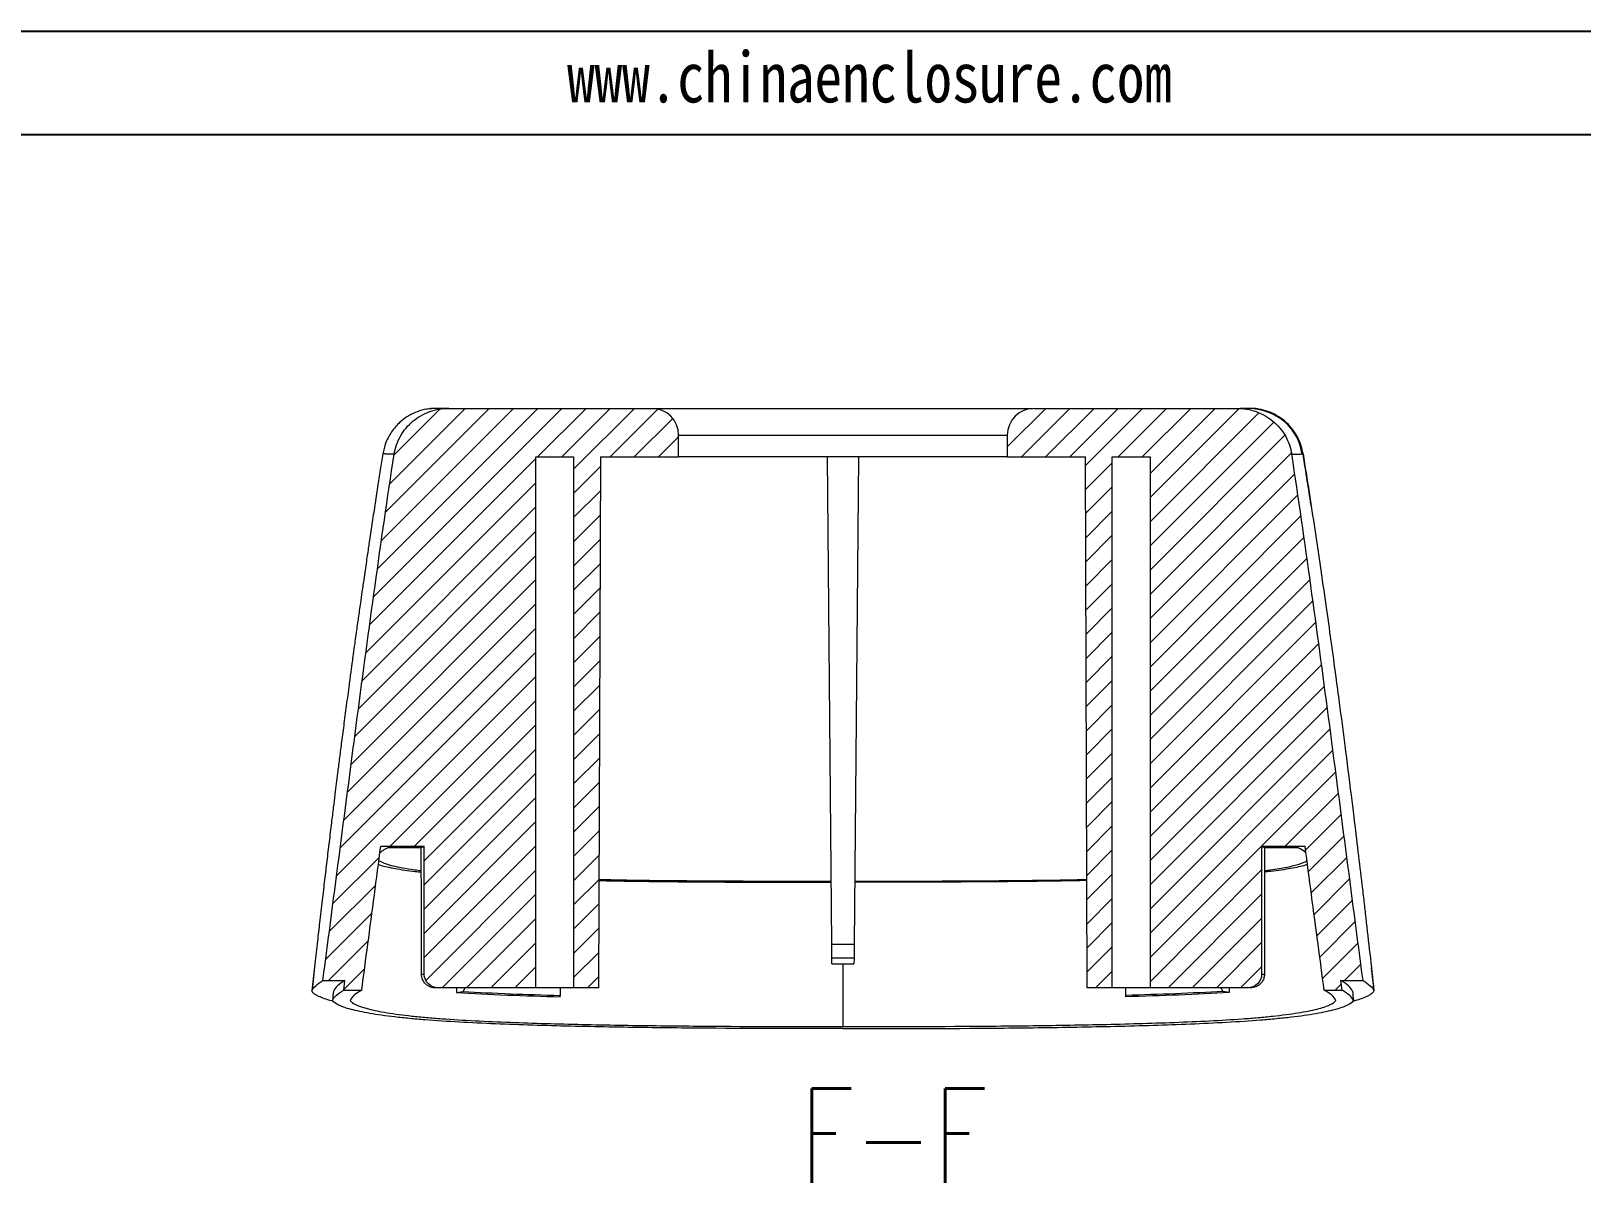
# Model space of a CAD drawing. Header units: inches. Extents: x 1631 to 3663, y 1126 to 1454.
# Drawn here: x 3222.4 to 3279.9, y 1244 to 1286.7 of the extents above; entities that cross this region are included whole.
import ezdxf

# ---------------------------------------------------------------- set-up
doc = ezdxf.new("R2010")
doc.units = ezdxf.units.IN
doc.header["$LTSCALE"] = 15
doc.layers.add('文字', color=81, linetype='Continuous')
doc.styles.add('SLDTEXTSTYLE3', font='TXT', dxfattribs={"width": 0.75, "bigfont": 'bigfont'})
doc.styles.add('宋体', font='', dxfattribs={"width": 0.8, "height": 3.5})
doc.styles.get('宋体').set_extended_font_data('SimSun')

msp = doc.modelspace()

# ---------------------------------------------------------------- hatches: boundary and pattern name
at = {"linetype": 'Continuous', "lineweight": 0}
h = msp.add_hatch(dxfattribs=at)
h.set_pattern_fill('ANSI31', color=4, scale=0.2, style=0)
edge = h.paths.add_edge_path(flags=0)
edge.add_line((3237.518, 1251.24), (3241.145, 1251.24))
edge.add_line((3241.145, 1251.24), (3241.145, 1270.94))
edge.add_line((3241.145, 1270.94), (3242.545, 1270.94))
edge.add_line((3242.545, 1270.94), (3242.545, 1251.24))
edge.add_line((3242.545, 1251.24), (3243.476, 1251.24))
edge.add_line((3243.476, 1251.24), (3243.545, 1270.94))
edge.add_line((3243.545, 1270.94), (3246.445, 1270.94))
edge.add_line((3246.445, 1270.94), (3246.445, 1271.74))
edge.add_arc((3245.445, 1271.74), 1, 0, 90)
edge.add_line((3245.445, 1272.74), (3237.914, 1272.74))
edge.add_spline(control_points=[(3237.914, 1272.74), (3237.832, 1272.74), (3237.75, 1272.735), (3237.668, 1272.726), (3237.44, 1272.699), (3237.214, 1272.634), (3237.008, 1272.535), (3236.806, 1272.438), (3236.618, 1272.307), (3236.458, 1272.15), (3236.3, 1271.996), (3236.167, 1271.813), (3236.068, 1271.615), (3235.978, 1271.434), (3235.915, 1271.237), (3235.884, 1271.036)], knot_values=[0.000024, 0.000024, 0.000024, 0.000024, 0.00027, 0.00027, 0.00027, 0.000966, 0.000966, 0.000966, 0.001644, 0.001644, 0.001644, 0.002314, 0.002314, 0.002314, 0.002928, 0.002928, 0.002928, 0.002928], weights=[1, 1, 1, 1, 1, 1, 1, 1, 1, 1, 1, 1, 1, 1, 1, 1], degree=3, periodic=0)
edge.add_spline(control_points=[(3235.884, 1271.036), (3235.491, 1268.467), (3235.131, 1265.893), (3234.787, 1263.316), (3234.519, 1261.318), (3234.26, 1259.319), (3233.999, 1257.32), (3233.746, 1255.383), (3233.493, 1253.445), (3233.237, 1251.508)], knot_values=[0.00027, 0.00027, 0.00027, 0.00027, 0.008068, 0.008068, 0.008068, 0.014115, 0.014115, 0.014115, 0.019977, 0.019977, 0.019977, 0.019977], weights=[1, 1, 1, 1, 1, 1, 1, 1, 1, 1], degree=3, periodic=0)
edge.add_line((3233.237, 1251.508), (3234.058, 1251.508))
edge.add_spline(control_points=[(3234.058, 1251.508), (3234.058, 1251.505), (3234.057, 1251.501), (3234.057, 1251.497), (3234.042, 1251.383), (3234.027, 1251.27), (3234.012, 1251.156)], knot_values=[0.001171, 0.001171, 0.001171, 0.001171, 0.001182, 0.001182, 0.001182, 0.001526, 0.001526, 0.001526, 0.001526], weights=[1, 1, 1, 1, 1, 1, 1], degree=3, periodic=0)
edge.add_line((3234.012, 1251.156), (3234.679, 1251.156))
edge.add_spline(control_points=[(3234.679, 1251.156), (3234.756, 1251.726), (3234.832, 1252.296), (3234.908, 1252.866), (3234.989, 1253.473), (3235.069, 1254.08), (3235.15, 1254.687), (3235.229, 1255.289), (3235.309, 1255.89), (3235.388, 1256.492)], knot_values=[0.000111, 0.000111, 0.000111, 0.000111, 0.001837, 0.001837, 0.001837, 0.003674, 0.003674, 0.003674, 0.005495, 0.005495, 0.005495, 0.005495], weights=[1, 1, 1, 1, 1, 1, 1, 1, 1, 1], degree=3, periodic=0)
edge.add_line((3235.388, 1256.492), (3237.001, 1256.492))
edge.add_spline(control_points=[(3237.001, 1256.492), (3237.001, 1254.908), (3237.001, 1253.324), (3237.001, 1251.74)], knot_values=[0.000447, 0.000447, 0.000447, 0.000447, 0.005199, 0.005199, 0.005199, 0.005199], weights=[1, 1, 1, 1], degree=3, periodic=0)
edge.add_spline(control_points=[(3237.001, 1251.74), (3237.001, 1251.709), (3237.004, 1251.678), (3237.01, 1251.647), (3237.021, 1251.592), (3237.042, 1251.537), (3237.071, 1251.489), (3237.101, 1251.439), (3237.141, 1251.394), (3237.186, 1251.357), (3237.233, 1251.319), (3237.286, 1251.29), (3237.342, 1251.27), (3237.399, 1251.251), (3237.459, 1251.24), (3237.518, 1251.24)], knot_values=[0, 0, 0, 0, 0.000094, 0.000094, 0.000094, 0.000265, 0.000265, 0.000265, 0.000442, 0.000442, 0.000442, 0.000623, 0.000623, 0.000623, 0.000803, 0.000803, 0.000803, 0.000803], weights=[1, 1, 1, 1, 1, 1, 1, 1, 1, 1, 1, 1, 1, 1, 1, 1], degree=3, periodic=0)
h = msp.add_hatch(dxfattribs=at)
h.set_pattern_fill('ANSI31', color=4, scale=0.2, style=0)
edge = h.paths.add_edge_path(flags=0)
edge.add_spline(control_points=[(3269.206, 1271.036), (3269.2, 1271.071), (3269.194, 1271.107), (3269.186, 1271.142), (3269.14, 1271.363), (3269.054, 1271.578), (3268.936, 1271.77), (3268.814, 1271.967), (3268.656, 1272.145), (3268.474, 1272.289), (3268.29, 1272.436), (3268.076, 1272.552), (3267.853, 1272.628), (3267.635, 1272.702), (3267.402, 1272.74), (3267.172, 1272.74)], knot_values=[0.000055, 0.000055, 0.000055, 0.000055, 0.000163, 0.000163, 0.000163, 0.000848, 0.000848, 0.000848, 0.001554, 0.001554, 0.001554, 0.002271, 0.002271, 0.002271, 0.002972, 0.002972, 0.002972, 0.002972], weights=[1, 1, 1, 1, 1, 1, 1, 1, 1, 1, 1, 1, 1, 1, 1, 1], degree=3, periodic=0)
edge.add_line((3267.172, 1272.74), (3259.645, 1272.74))
edge.add_arc((3259.645, 1271.74), 1, 90, 180)
edge.add_line((3258.645, 1271.74), (3258.645, 1270.94))
edge.add_line((3258.645, 1270.94), (3261.545, 1270.94))
edge.add_line((3261.545, 1270.94), (3261.614, 1251.24))
edge.add_line((3261.614, 1251.24), (3262.545, 1251.24))
edge.add_line((3262.545, 1251.24), (3262.545, 1270.94))
edge.add_line((3262.545, 1270.94), (3263.945, 1270.94))
edge.add_line((3263.945, 1270.94), (3263.945, 1251.24))
edge.add_line((3263.945, 1251.24), (3267.572, 1251.24))
edge.add_spline(control_points=[(3267.572, 1251.24), (3267.615, 1251.24), (3267.659, 1251.246), (3267.701, 1251.256), (3267.757, 1251.27), (3267.811, 1251.294), (3267.859, 1251.324), (3267.905, 1251.354), (3267.947, 1251.392), (3267.982, 1251.436), (3268.016, 1251.479), (3268.043, 1251.528), (3268.061, 1251.579), (3268.079, 1251.631), (3268.089, 1251.686), (3268.089, 1251.74)], knot_values=[0, 0, 0, 0, 0.000131, 0.000131, 0.000131, 0.000303, 0.000303, 0.000303, 0.00047, 0.00047, 0.00047, 0.000635, 0.000635, 0.000635, 0.000799, 0.000799, 0.000799, 0.000799], weights=[1, 1, 1, 1, 1, 1, 1, 1, 1, 1, 1, 1, 1, 1, 1, 1], degree=3, periodic=0)
edge.add_spline(control_points=[(3268.089, 1251.74), (3268.089, 1253.324), (3268.089, 1254.908), (3268.089, 1256.492)], knot_values=[0.000407, 0.000407, 0.000407, 0.000407, 0.005159, 0.005159, 0.005159, 0.005159], weights=[1, 1, 1, 1], degree=3, periodic=0)
edge.add_line((3268.089, 1256.492), (3269.702, 1256.492))
edge.add_spline(control_points=[(3269.702, 1256.492), (3269.781, 1255.89), (3269.86, 1255.289), (3269.94, 1254.687), (3270.02, 1254.08), (3270.101, 1253.473), (3270.182, 1252.866), (3270.258, 1252.296), (3270.334, 1251.726), (3270.41, 1251.156)], knot_values=[0.001726, 0.001726, 0.001726, 0.001726, 0.003547, 0.003547, 0.003547, 0.005383, 0.005383, 0.005383, 0.007109, 0.007109, 0.007109, 0.007109], weights=[1, 1, 1, 1, 1, 1, 1, 1, 1, 1], degree=3, periodic=0)
edge.add_line((3270.41, 1251.156), (3271.078, 1251.156))
edge.add_spline(control_points=[(3271.078, 1251.156), (3271.063, 1251.27), (3271.048, 1251.383), (3271.033, 1251.497), (3271.032, 1251.501), (3271.032, 1251.505), (3271.031, 1251.508)], knot_values=[0.000075, 0.000075, 0.000075, 0.000075, 0.00042, 0.00042, 0.00042, 0.000431, 0.000431, 0.000431, 0.000431], weights=[1, 1, 1, 1, 1, 1, 1], degree=3, periodic=0)
edge.add_line((3271.031, 1251.508), (3271.853, 1251.508))
edge.add_spline(control_points=[(3271.853, 1251.508), (3271.597, 1253.445), (3271.343, 1255.383), (3271.091, 1257.32), (3270.83, 1259.319), (3270.571, 1261.318), (3270.303, 1263.316), (3269.958, 1265.893), (3269.599, 1268.467), (3269.206, 1271.037)], knot_values=[0.000186, 0.000186, 0.000186, 0.000186, 0.006048, 0.006048, 0.006048, 0.012096, 0.012096, 0.012096, 0.019894, 0.019894, 0.019894, 0.019894], weights=[1, 1, 1, 1, 1, 1, 1, 1, 1, 1], degree=3, periodic=0)

# ---------------------------------------------------------------- linework, layer by layer
for p, q in [((3146.836, 1286.739), (3374.652, 1286.739)), ((3152.731, 1282.904), (3370.817, 1282.904))]:
    msp.add_line(p, q)
at = {"color": 7, "linetype": 'Continuous', "lineweight": 15}
for p, q in [((3237.762, 1272.731), (3237.731, 1272.733)), ((3237.914, 1272.74), (3245.445, 1272.74)), ((3259.645, 1272.74), (3267.176, 1272.74)), ((3267.382, 1272.734), (3267.288, 1272.731)), ((3246.445, 1270.94), (3246.445, 1271.74)), ((3246.445, 1271.74), (3258.645, 1271.74)), ((3258.645, 1271.74), (3258.645, 1270.94)), ((3241.145, 1270.94), (3242.545, 1270.94)), ((3241.145, 1251.24), (3241.145, 1270.94)), ((3242.545, 1270.94), (3242.545, 1251.24)), ((3243.545, 1270.94), (3243.476, 1251.24)), ((3243.545, 1270.94), (3246.445, 1270.94)), ((3258.645, 1270.94), (3246.445, 1270.94)), ((3252.128, 1252.85), (3251.97, 1270.94)), ((3253.119, 1270.94), (3252.962, 1252.85)), ((3258.645, 1270.94), (3261.545, 1270.94)), ((3261.614, 1251.24), (3261.545, 1270.94)), ((3262.545, 1270.94), (3263.945, 1270.94)), ((3262.545, 1251.24), (3262.545, 1270.94)), ((3263.945, 1270.94), (3263.945, 1251.24)), ((3235.388, 1256.492), (3237.001, 1256.492)), ((3236.89, 1256.44), (3235.646, 1256.44)), ((3236.89, 1256.44), (3236.89, 1256.433)), ((3237.001, 1251.74), (3237.001, 1256.492)), ((3268.089, 1256.492), (3269.702, 1256.492)), ((3268.089, 1256.492), (3268.089, 1251.74)), ((3269.444, 1256.44), (3268.2, 1256.44)), ((3252.962, 1252.85), (3252.128, 1252.85)), ((3252.133, 1252.355), (3252.128, 1252.85)), ((3252.962, 1252.85), (3252.957, 1252.355)), ((3252.133, 1252.355), (3252.957, 1252.355)), ((3252.135, 1252.126), (3252.133, 1252.355)), ((3252.135, 1252.126), (3252.545, 1252.126)), ((3252.545, 1252.126), (3252.955, 1252.126)), ((3252.957, 1252.355), (3252.955, 1252.126)), ((3232.93, 1252.015), (3232.829, 1251.124)), ((3268.19, 1251.74), (3268.089, 1251.74)), ((3272.26, 1251.124), (3272.164, 1251.983)), ((3232.833, 1251.123), (3232.832, 1251.132)), ((3233.237, 1251.508), (3234.058, 1251.508)), ((3234.012, 1251.156), (3234.679, 1251.156)), ((3237.438, 1251.24), (3237.415, 1251.24)), ((3237.518, 1251.24), (3237.481, 1251.24)), ((3241.145, 1251.24), (3237.518, 1251.24)), ((3238.202, 1251.24), (3238.202, 1251.068)), ((3238.202, 1251.068), (3238.443, 1251.108)), ((3238.514, 1251.24), (3238.443, 1251.108)), ((3242.045, 1251.24), (3242.045, 1250.961)), ((3242.045, 1250.911), (3242.045, 1250.961)), ((3243.476, 1251.24), (3242.545, 1251.24)), ((3262.545, 1251.24), (3261.614, 1251.24)), ((3263.045, 1250.961), (3263.045, 1251.24)), ((3263.045, 1250.911), (3263.045, 1250.961)), ((3267.572, 1251.24), (3263.945, 1251.24)), ((3266.576, 1251.24), (3266.647, 1251.108)), ((3266.888, 1251.068), (3266.647, 1251.108)), ((3266.888, 1251.24), (3266.888, 1251.068)), ((3267.6, 1251.24), (3267.572, 1251.24)), ((3267.675, 1251.24), (3267.643, 1251.24)), ((3270.41, 1251.156), (3271.078, 1251.156)), ((3271.031, 1251.508), (3271.853, 1251.508)), ((3272.258, 1251.132), (3272.257, 1251.123))]:
    msp.add_line(p, q, dxfattribs=at)
at = {"color": 7, "linetype": 'Continuous', "lineweight": 15, "flags": 128}
for points in [[(3234.012, 1251.156), (3234.057, 1251.497), (3234.058, 1251.508)], [(3271.078, 1251.156), (3271.033, 1251.497), (3271.031, 1251.508)]]:
    msp.add_lwpolyline(points, dxfattribs=at)
at = {"color": 7, "linetype": 'Continuous', "lineweight": 15}
for centre, start, end in [((3245.445, 1271.74), 0, 90), ((3259.645, 1271.74), 90, 180)]:
    msp.add_arc(centre, 1, start, end, dxfattribs=at)
for points, knots in [([(3237.284, 1272.727), (3237.217, 1272.722), (3237.034, 1272.711), (3236.743, 1272.625), (3236.424, 1272.476), (3236.167, 1272.293), (3235.967, 1272.101), (3235.818, 1271.919), (3235.678, 1271.7), (3235.543, 1271.415), (3235.493, 1271.185), (3235.464, 1271.056)], [0, 0, 0, 0, 0.075222, 0.206557, 0.337571, 0.470822, 0.55968, 0.647995, 0.735169, 0.851976, 1, 1, 1, 1]), ([(3235.884, 1271.036), (3235.903, 1271.156), (3235.932, 1271.272), (3236.01, 1271.498), (3236.061, 1271.609), (3236.18, 1271.818), (3236.249, 1271.916), (3236.403, 1272.1), (3236.49, 1272.186), (3236.675, 1272.339), (3236.773, 1272.407), (3236.982, 1272.526), (3237.093, 1272.577), (3237.432, 1272.698), (3237.672, 1272.74), (3237.914, 1272.74)], [0, 0, 0, 0, 0.125, 0.125, 0.25, 0.25, 0.375, 0.375, 0.5, 0.5, 0.625, 0.625, 0.75, 0.75, 1, 1, 1, 1]), ([(3237.263, 1272.732), (3237.241, 1272.73), (3237.203, 1272.726), (3237.207, 1272.72), (3237.209, 1272.717)], [0, 0, 0, 0, 0.5546258, 1, 1, 1, 1]), ([(3237.758, 1272.734), (3237.689, 1272.734), (3237.547, 1272.734), (3237.401, 1272.734), (3237.302, 1272.734), (3237.289, 1272.734), (3237.282, 1272.734)], [0, 0, 0, 0, 0.238212, 0.492608, 0.746629, 1, 1, 1, 1]), ([(3237.914, 1272.74), (3237.893, 1272.74), (3237.807, 1272.74), (3237.673, 1272.74), (3237.557, 1272.74), (3237.486, 1272.74), (3237.447, 1272.74), (3237.442, 1272.74), (3237.439, 1272.74)], [0, 0, 0, 0, 0.071552, 0.286362, 0.52689, 0.684916, 0.842653, 1, 1, 1, 1]), ([(3245.445, 1272.74), (3245.455, 1272.74), (3245.475, 1272.74), (3245.639, 1272.74), (3245.911, 1272.74), (3246.305, 1272.74), (3246.815, 1272.74), (3247.432, 1272.74), (3248.141, 1272.74), (3248.924, 1272.74), (3249.755, 1272.74), (3250.61, 1272.74), (3251.468, 1272.74), (3252.326, 1272.74), (3253.187, 1272.74), (3254.054, 1272.74), (3254.926, 1272.74), (3255.781, 1272.74), (3256.595, 1272.74), (3257.342, 1272.74), (3258.003, 1272.74), (3258.562, 1272.74), (3259.007, 1272.74), (3259.33, 1272.74), (3259.525, 1272.74), (3259.571, 1272.74), (3259.588, 1272.74)], [0, 0, 0, 0, 0.039571, 0.080319, 0.122184, 0.165696, 0.209712, 0.254131, 0.298528, 0.342543, 0.386077, 0.42792, 0.468675, 0.508262, 0.547827, 0.588581, 0.630446, 0.673958, 0.717973, 0.762392, 0.80679, 0.850805, 0.894339, 0.936182, 0.976942, 1, 1, 1, 1]), ([(3267.172, 1272.74), (3267.415, 1272.74), (3267.652, 1272.7), (3268.109, 1272.537), (3268.319, 1272.419), (3268.692, 1272.109), (3268.848, 1271.925), (3269.089, 1271.504), (3269.169, 1271.276), (3269.206, 1271.036)], [0, 0, 0, 0, 0.25, 0.25, 0.5, 0.5, 0.75, 0.75, 1, 1, 1, 1]), ([(3267.808, 1272.734), (3267.801, 1272.734), (3267.788, 1272.734), (3267.689, 1272.734), (3267.543, 1272.734), (3267.401, 1272.734), (3267.332, 1272.734)], [0, 0, 0, 0, 0.253428, 0.507507, 0.761961, 1, 1, 1, 1]), ([(3267.522, 1272.74), (3267.526, 1272.74), (3267.529, 1272.741), (3267.476, 1272.734), (3267.476, 1272.734)], [0, 0, 0, 0, 0.9925952, 1, 1, 1, 1]), ([(3269.625, 1271.056), (3269.602, 1271.165), (3269.555, 1271.39), (3269.411, 1271.71), (3269.21, 1272.011), (3268.953, 1272.273), (3268.653, 1272.485), (3268.325, 1272.632), (3268.039, 1272.714), (3267.864, 1272.724), (3267.806, 1272.728)], [0, 0, 0, 0, 0.1256752, 0.2572351, 0.3929647, 0.5307742, 0.6683737, 0.8034936, 0.9341013, 1, 1, 1, 1]), ([(3267.879, 1272.717), (3267.881, 1272.72), (3267.885, 1272.726), (3267.848, 1272.73), (3267.826, 1272.732)], [0, 0, 0, 0, 0.433676, 1, 1, 1, 1]), ([(3269.579, 1271.053), (3269.565, 1271.151), (3269.531, 1271.381), (3269.391, 1271.684), (3269.229, 1271.938), (3269.058, 1272.137), (3268.858, 1272.313), (3268.593, 1272.483), (3268.255, 1272.633), (3267.995, 1272.685), (3267.856, 1272.712)], [0, 0, 0, 0, 0.11102, 0.259324, 0.369563, 0.450371, 0.550379, 0.676621, 0.827801, 1, 1, 1, 1]), ([(3233.237, 1251.508), (3233.667, 1254.765), (3234.088, 1258.022), (3234.945, 1264.535), (3235.387, 1267.79), (3235.884, 1271.037)], [0, 0, 0, 0, 0.5, 0.5, 1, 1, 1, 1]), ([(3235.464, 1271.056), (3235.433, 1270.856), (3235.367, 1270.445), (3235.268, 1269.807), (3235.163, 1269.131), (3235.059, 1268.449), (3234.979, 1267.914), (3234.922, 1267.53), (3234.883, 1267.265), (3234.839, 1266.968), (3234.791, 1266.64), (3234.753, 1266.38), (3234.719, 1266.141), (3234.682, 1265.885), (3234.623, 1265.472), (3234.567, 1265.076), (3234.528, 1264.801), (3234.513, 1264.69), (3234.503, 1264.624), (3234.492, 1264.543), (3234.478, 1264.446), (3234.454, 1264.27), (3234.415, 1263.991), (3234.368, 1263.65), (3234.328, 1263.357), (3234.298, 1263.133), (3234.271, 1262.935), (3234.242, 1262.719), (3234.187, 1262.308), (3234.109, 1261.722), (3234.013, 1260.991), (3233.927, 1260.327), (3233.862, 1259.823), (3233.826, 1259.541), (3233.815, 1259.454)], [0, 0, 0, 0, 0.051679, 0.10672, 0.165123, 0.226891, 0.283385, 0.303505, 0.326355, 0.351935, 0.380245, 0.411267, 0.419188, 0.442057, 0.477661, 0.526, 0.544355, 0.548782, 0.554501, 0.56151, 0.569811, 0.579402, 0.607118, 0.642007, 0.66732, 0.682849, 0.699904, 0.718486, 0.738593, 0.806037, 0.869788, 0.927358, 0.977388, 1, 1, 1, 1]), ([(3235.884, 1271.037), (3235.856, 1271.037), (3235.799, 1271.039), (3235.725, 1271.04), (3235.658, 1271.042), (3235.6, 1271.045), (3235.552, 1271.047), (3235.514, 1271.049), (3235.486, 1271.051), (3235.468, 1271.053), (3235.466, 1271.055), (3235.464, 1271.056)], [0, 0, 0, 0, 0.107757, 0.216579, 0.326377, 0.437059, 0.548525, 0.660667, 0.773373, 0.886525, 1, 1, 1, 1]), ([(3269.206, 1271.036), (3269.229, 1271.036), (3269.275, 1271.037), (3269.337, 1271.039), (3269.414, 1271.042), (3269.496, 1271.045), (3269.559, 1271.047), (3269.611, 1271.051), (3269.62, 1271.054), (3269.625, 1271.056)], [0, 0, 0, 0, 0.08769, 0.175392, 0.263116, 0.445999, 0.629358, 0.741754, 1, 1, 1, 1]), ([(3271.853, 1251.508), (3271.423, 1254.765), (3271.002, 1258.022), (3270.145, 1264.535), (3269.703, 1267.79), (3269.206, 1271.037)], [0, 0, 0, 0, 0.5, 0.5, 1, 1, 1, 1]), ([(3269.625, 1271.056), (3269.701, 1270.581), (3269.848, 1269.646), (3270.059, 1268.266), (3270.266, 1266.868), (3270.53, 1265.043), (3270.765, 1263.342), (3270.997, 1261.608), (3271.187, 1260.149), (3271.366, 1258.737), (3271.528, 1257.422), (3271.663, 1256.313), (3271.788, 1255.262), (3271.884, 1254.443), (3271.982, 1253.591), (3272.108, 1252.491), (3272.207, 1251.592), (3272.258, 1251.132)], [0, 0, 0, 0, 0.071713, 0.141097, 0.20815, 0.282447, 0.416173, 0.464067, 0.543273, 0.635523, 0.676342, 0.74097, 0.802253, 0.834371, 0.864275, 0.930546, 1, 1, 1, 1]), ([(3269.925, 1269.137), (3269.923, 1269.15), (3269.877, 1269.455), (3269.778, 1270.095), (3269.678, 1270.722), (3269.625, 1271.056)], [0, 0, 0, 0, 0.019592, 0.477512, 1, 1, 1, 1]), ([(3234.679, 1251.156), (3234.756, 1251.726), (3234.832, 1252.296), (3234.908, 1252.866), (3234.989, 1253.473), (3235.069, 1254.08), (3235.15, 1254.687), (3235.229, 1255.289), (3235.309, 1255.89), (3235.388, 1256.492)], [0.000111253, 0.000111253, 0.000111253, 0.000111253, 0.001836803, 0.001836803, 0.001836803, 0.003673607, 0.003673607, 0.003673607, 0.005494561, 0.005494561, 0.005494561, 0.005494561]), ([(3235.646, 1256.44), (3235.579, 1256.403), (3235.463, 1256.338), (3235.388, 1256.273), (3235.355, 1256.245)], [0, 0, 0, 0, 0.5730108, 1, 1, 1, 1]), ([(3236.9, 1251.74), (3236.899, 1251.955), (3236.898, 1252.383), (3236.893, 1253.253), (3236.896, 1254.25), (3236.893, 1255.386), (3236.891, 1256.08), (3236.89, 1256.433)], [0, 0, 0, 0, 0.137006, 0.274012, 0.55595, 0.774503, 1, 1, 1, 1]), ([(3268.2, 1256.44), (3268.199, 1256.217), (3268.199, 1255.773), (3268.194, 1254.882), (3268.196, 1253.876), (3268.194, 1252.754), (3268.191, 1252.079), (3268.19, 1251.74)], [0, 0, 0, 0, 0.141876, 0.283753, 0.56906, 0.78408, 1, 1, 1, 1]), ([(3269.734, 1256.244), (3269.721, 1256.257), (3269.654, 1256.323), (3269.538, 1256.388), (3269.444, 1256.44)], [0, 0, 0, 0, 0.19804, 1, 1, 1, 1]), ([(3270.41, 1251.156), (3270.334, 1251.726), (3270.258, 1252.296), (3270.182, 1252.866), (3270.101, 1253.473), (3270.02, 1254.08), (3269.94, 1254.687), (3269.86, 1255.289), (3269.781, 1255.89), (3269.702, 1256.492)], [0.000111253, 0.000111253, 0.000111253, 0.000111253, 0.001836798, 0.001836798, 0.001836798, 0.003673597, 0.003673597, 0.003673597, 0.005494561, 0.005494561, 0.005494561, 0.005494561]), ([(3235.299, 1255.815), (3235.325, 1255.806), (3235.416, 1255.776), (3235.623, 1255.727), (3235.919, 1255.667), (3236.269, 1255.61), (3236.595, 1255.565), (3236.817, 1255.541), (3236.892, 1255.533)], [0, 0, 0, 0, 0.081642, 0.280603, 0.48374, 0.686877, 0.894393, 1, 1, 1, 1]), ([(3235.318, 1255.958), (3235.378, 1255.927), (3235.499, 1255.863), (3235.799, 1255.775), (3236.184, 1255.695), (3236.546, 1255.634), (3236.807, 1255.603), (3236.892, 1255.593)], [0, 0, 0, 0, 0.2328994, 0.4691858, 0.6831517, 0.8979605, 1, 1, 1, 1]), ([(3268.198, 1255.591), (3268.271, 1255.6), (3268.465, 1255.624), (3268.742, 1255.667), (3269.032, 1255.72), (3269.283, 1255.776), (3269.542, 1255.85), (3269.717, 1255.913), (3269.765, 1255.956), (3269.772, 1255.963)], [0, 0, 0, 0, 0.088085, 0.235017, 0.381946, 0.5335, 0.685066, 0.953177, 1, 1, 1, 1]), ([(3269.791, 1255.815), (3269.765, 1255.806), (3269.673, 1255.776), (3269.466, 1255.726), (3269.171, 1255.667), (3268.82, 1255.61), (3268.498, 1255.565), (3268.273, 1255.541), (3268.198, 1255.533)], [0, 0, 0, 0, 0.081769, 0.282704, 0.48363, 0.687945, 0.895783, 1, 1, 1, 1]), ([(3243.49, 1255.263), (3243.883, 1255.256), (3244.887, 1255.236), (3246.521, 1255.218), (3248.381, 1255.206), (3250.244, 1255.2), (3251.487, 1255.2), (3252.108, 1255.2)], [0, 0, 0, 0, 0.138038, 0.353258, 0.568841, 0.784575, 1, 1, 1, 1]), ([(3243.49, 1255.22), (3243.847, 1255.214), (3244.617, 1255.2), (3245.806, 1255.185), (3247.477, 1255.17), (3249.579, 1255.16), (3251.265, 1255.159), (3252.108, 1255.158)], [0, 0, 0, 0, 0.1254988, 0.2702145, 0.4149388, 0.7072908, 1, 1, 1, 1]), ([(3252.982, 1255.2), (3253.806, 1255.2), (3255.455, 1255.201), (3257.658, 1255.211), (3259.584, 1255.23), (3260.811, 1255.245), (3261.478, 1255.26), (3261.6, 1255.263)], [0, 0, 0, 0, 0.286098, 0.572142, 0.76455, 0.957012, 1, 1, 1, 1]), ([(3261.6, 1255.22), (3261.242, 1255.214), (3260.473, 1255.2), (3258.864, 1255.18), (3257.192, 1255.168), (3255.09, 1255.16), (3253.825, 1255.159), (3252.982, 1255.158)], [0, 0, 0, 0, 0.125739, 0.27015, 0.561071, 0.707289, 1, 1, 1, 1]), ([(3252.545, 1252.126), (3252.545, 1251.768), (3252.545, 1250.99), (3252.545, 1250.22), (3252.545, 1249.804)], [0.7096615, 0.7096615, 0.7096615, 0.7096615, 0.75, 0.79794062, 0.79794062, 0.79794062, 0.79794062]), ([(3237.415, 1251.24), (3237.392, 1251.241), (3237.345, 1251.243), (3237.277, 1251.257), (3237.202, 1251.283), (3237.122, 1251.325), (3237.045, 1251.388), (3236.981, 1251.465), (3236.935, 1251.552), (3236.905, 1251.645), (3236.901, 1251.708), (3236.9, 1251.74)], [0, 0, 0, 0, 0.0872914, 0.1742589, 0.2624289, 0.3866634, 0.5121325, 0.6340658, 0.7607618, 0.8795136, 1, 1, 1, 1]), ([(3237.518, 1251.24), (3237.384, 1251.24), (3237.252, 1251.292), (3237.059, 1251.475), (3237.001, 1251.606), (3237.001, 1251.74)], [0, 0, 0, 0, 0.5, 0.5, 1, 1, 1, 1]), ([(3268.089, 1251.74), (3268.089, 1251.606), (3268.03, 1251.475), (3267.838, 1251.293), (3267.706, 1251.24), (3267.572, 1251.24)], [0, 0, 0, 0, 0.5, 0.5, 1, 1, 1, 1]), ([(3268.19, 1251.74), (3268.189, 1251.719), (3268.188, 1251.677), (3268.175, 1251.615), (3268.15, 1251.543), (3268.109, 1251.465), (3268.045, 1251.389), (3267.967, 1251.325), (3267.878, 1251.278), (3267.779, 1251.246), (3267.71, 1251.242), (3267.675, 1251.24)], [0, 0, 0, 0, 0.079605, 0.158974, 0.239475, 0.363613, 0.489228, 0.612369, 0.739706, 0.868929, 1, 1, 1, 1]), ([(3233.57, 1250.754), (3233.368, 1250.809), (3233.208, 1250.865), (3232.963, 1250.981), (3232.881, 1251.04), (3232.836, 1251.1)], [0, 0, 0, 0, 0.5, 0.5, 1, 1, 1, 1]), ([(3238.202, 1251.068), (3238.807, 1251.03), (3239.435, 1251), (3240.721, 1250.949), (3241.378, 1250.929), (3242.045, 1250.911)], [0, 0, 0, 0, 0.5, 0.5, 1, 1, 1, 1]), ([(3238.443, 1251.108), (3239.006, 1251.073), (3239.598, 1251.045), (3240.806, 1250.997), (3241.423, 1250.977), (3242.045, 1250.961)], [0, 0, 0, 0, 0.5, 0.5, 1, 1, 1, 1]), ([(3242.545, 1251.24), (3242.544, 1251.24), (3242.542, 1251.24), (3242.525, 1251.24), (3242.492, 1251.24), (3242.434, 1251.24), (3242.314, 1251.24), (3242.116, 1251.24), (3241.845, 1251.24), (3241.574, 1251.24), (3241.376, 1251.24), (3241.256, 1251.24), (3241.192, 1251.24), (3241.152, 1251.24), (3241.147, 1251.24), (3241.145, 1251.24)], [0, 0, 0, 0, 0.040182, 0.080097, 0.120386, 0.185416, 0.25069, 0.380302, 0.500047, 0.619793, 0.749404, 0.814434, 0.879709, 0.939795, 1, 1, 1, 1]), ([(3263.945, 1251.24), (3263.944, 1251.24), (3263.942, 1251.24), (3263.925, 1251.24), (3263.892, 1251.24), (3263.834, 1251.24), (3263.714, 1251.24), (3263.516, 1251.24), (3263.245, 1251.24), (3262.974, 1251.24), (3262.776, 1251.24), (3262.656, 1251.24), (3262.592, 1251.24), (3262.552, 1251.24), (3262.547, 1251.24), (3262.545, 1251.24)], [0, 0, 0, 0, 0.040182, 0.080097, 0.120386, 0.185416, 0.25069, 0.380302, 0.500047, 0.619793, 0.749404, 0.814434, 0.879709, 0.939795, 1, 1, 1, 1]), ([(3266.647, 1251.108), (3266.083, 1251.073), (3265.492, 1251.045), (3264.284, 1250.997), (3263.667, 1250.977), (3263.045, 1250.961)], [0, 0, 0, 0, 0.5, 0.5, 1, 1, 1, 1]), ([(3266.888, 1251.068), (3266.283, 1251.03), (3265.654, 1251), (3264.369, 1250.949), (3263.712, 1250.929), (3263.045, 1250.911)], [0, 0, 0, 0, 0.5, 0.5, 1, 1, 1, 1]), ([(3272.253, 1251.1), (3272.222, 1251.067), (3272.167, 1251.009), (3272.02, 1250.927), (3271.844, 1250.854), (3271.663, 1250.792), (3271.522, 1250.756), (3271.472, 1250.743)], [0, 0, 0, 0, 0.2698208, 0.4738923, 0.677953, 0.8860907, 1, 1, 1, 1]), ([(3252.545, 1249.727), (3250.608, 1249.727), (3248.671, 1249.732), (3245.778, 1249.758), (3244.813, 1249.77), (3242.901, 1249.804), (3241.955, 1249.825), (3240.098, 1249.883), (3239.184, 1249.919), (3237.862, 1249.994), (3237.438, 1250.021), (3236.838, 1250.069), (3236.644, 1250.086), (3236.268, 1250.122), (3236.085, 1250.141), (3235.564, 1250.201), (3235.256, 1250.245), (3234.849, 1250.315), (3234.722, 1250.339), (3234.488, 1250.388), (3234.38, 1250.414), (3234.088, 1250.493), (3233.935, 1250.546), (3233.707, 1250.656), (3233.632, 1250.713), (3233.593, 1250.77)], [0, 0, 0, 0, 0.25, 0.25, 0.375, 0.375, 0.5, 0.5, 0.625, 0.625, 0.6875, 0.6875, 0.71875, 0.71875, 0.75, 0.75, 0.8125, 0.8125, 0.84375, 0.84375, 0.875, 0.875, 0.9375, 0.9375, 1, 1, 1, 1]), ([(3234.248, 1250.771), (3234.326, 1250.662), (3234.543, 1250.558), (3235.025, 1250.434), (3235.133, 1250.409), (3235.365, 1250.362), (3235.491, 1250.339), (3235.895, 1250.274), (3236.2, 1250.233), (3236.715, 1250.177), (3236.896, 1250.16), (3237.267, 1250.127), (3237.459, 1250.112), (3238.048, 1250.068), (3238.46, 1250.044), (3239.312, 1249.999), (3239.75, 1249.98), (3240.629, 1249.946), (3241.073, 1249.931), (3242.413, 1249.892), (3243.319, 1249.873), (3245.145, 1249.842), (3246.068, 1249.832), (3248.84, 1249.808), (3250.692, 1249.804), (3252.545, 1249.804)], [0, 0, 0, 0, 0.125, 0.125, 0.15625, 0.15625, 0.1875, 0.1875, 0.25, 0.25, 0.28125, 0.28125, 0.3125, 0.3125, 0.375, 0.375, 0.4375, 0.4375, 0.5, 0.5, 0.625, 0.625, 0.75, 0.75, 1, 1, 1, 1]), ([(3252.545, 1249.804), (3254.389, 1249.804), (3256.23, 1249.808), (3258.976, 1249.831), (3259.888, 1249.842), (3261.706, 1249.872), (3262.611, 1249.891), (3263.959, 1249.93), (3264.409, 1249.944), (3265.295, 1249.978), (3265.73, 1249.997), (3266.575, 1250.04), (3266.986, 1250.065), (3267.577, 1250.107), (3267.77, 1250.122), (3268.145, 1250.155), (3268.329, 1250.173), (3268.85, 1250.228), (3269.16, 1250.269), (3269.71, 1250.357), (3269.951, 1250.405), (3270.341, 1250.504), (3270.495, 1250.555), (3270.726, 1250.662), (3270.803, 1250.716), (3270.842, 1250.771)], [0, 0, 0, 0, 0.25, 0.25, 0.375, 0.375, 0.5, 0.5, 0.5625, 0.5625, 0.625, 0.625, 0.6875, 0.6875, 0.71875, 0.71875, 0.75, 0.75, 0.8125, 0.8125, 0.875, 0.875, 0.9375, 0.9375, 1, 1, 1, 1]), ([(3252.545, 1249.727), (3254.482, 1249.727), (3256.418, 1249.732), (3259.312, 1249.758), (3260.277, 1249.77), (3262.189, 1249.804), (3263.134, 1249.825), (3264.992, 1249.883), (3265.906, 1249.919), (3267.228, 1249.994), (3267.652, 1250.021), (3268.252, 1250.069), (3268.446, 1250.086), (3268.822, 1250.122), (3269.005, 1250.141), (3269.526, 1250.201), (3269.834, 1250.245), (3270.241, 1250.315), (3270.368, 1250.339), (3270.602, 1250.388), (3270.71, 1250.414), (3271.002, 1250.493), (3271.154, 1250.546), (3271.383, 1250.656), (3271.458, 1250.713), (3271.497, 1250.77)], [0, 0, 0, 0, 0.25, 0.25, 0.375, 0.375, 0.5, 0.5, 0.625, 0.625, 0.6875, 0.6875, 0.71875, 0.71875, 0.75, 0.75, 0.8125, 0.8125, 0.84375, 0.84375, 0.875, 0.875, 0.9375, 0.9375, 1, 1, 1, 1])]:
    msp.add_open_spline(points, degree=3, knots=knots, dxfattribs=at)
at = {"color": 8, "linetype": 'Continuous', "lineweight": 15}
msp.add_open_spline([(3233.815, 1259.454), (3233.804, 1259.37), (3233.778, 1259.16), (3233.734, 1258.815), (3233.681, 1258.392), (3233.621, 1257.905), (3233.549, 1257.32), (3233.468, 1256.655), (3233.384, 1255.95), (3233.298, 1255.227), (3233.209, 1254.467), (3233.121, 1253.707), (3233.031, 1252.921), (3232.936, 1252.078), (3232.868, 1251.466), (3232.832, 1251.132)], degree=3, knots=[0, 0, 0, 0, 0.030109, 0.07541, 0.124332, 0.18244, 0.250665, 0.335207, 0.421836, 0.504493, 0.595517, 0.695756, 0.778626, 0.879145, 1, 1, 1, 1], dxfattribs=at)
at = {"color": 7, "linetype": 'Continuous', "lineweight": 15}
for points in [[(3237.001, 1256.492), (3236.962, 1256.475), (3236.925, 1256.457), (3236.89, 1256.44)], [(3268.2, 1256.44), (3268.165, 1256.457), (3268.128, 1256.475), (3268.089, 1256.492)], [(3236.997, 1251.74), (3236.963, 1251.74), (3236.931, 1251.74), (3236.9, 1251.74)], [(3237.001, 1251.74), (3236.999, 1251.74), (3236.999, 1251.74), (3236.997, 1251.74)], [(3232.832, 1251.132), (3232.888, 1251.259), (3233.028, 1251.385), (3233.237, 1251.508)], [(3233.593, 1250.77), (3233.646, 1250.9), (3233.79, 1251.028), (3234.012, 1251.156)], [(3233.631, 1251.118), (3233.618, 1251.002), (3233.606, 1250.886), (3233.593, 1250.77)], [(3234.058, 1251.508), (3233.834, 1251.38), (3233.685, 1251.249), (3233.631, 1251.118)], [(3234.679, 1251.156), (3234.453, 1251.029), (3234.304, 1250.901), (3234.248, 1250.771)], [(3270.842, 1250.771), (3270.786, 1250.902), (3270.636, 1251.03), (3270.41, 1251.156)], [(3271.459, 1251.118), (3271.405, 1251.249), (3271.258, 1251.379), (3271.031, 1251.508)], [(3271.497, 1250.77), (3271.443, 1250.9), (3271.299, 1251.028), (3271.078, 1251.156)], [(3271.459, 1251.118), (3271.471, 1251.002), (3271.484, 1250.886), (3271.497, 1250.77)], [(3271.853, 1251.508), (3272.063, 1251.384), (3272.202, 1251.259), (3272.258, 1251.132)]]:
    msp.add_open_spline(points, degree=3, dxfattribs=at)

# ---------------------------------------------------------------- texts
at = {"color": 0, "linetype": 'Continuous', "lineweight": 0, "insert": (3254.424, 1247.501), "char_height": 3.5, "attachment_point": 2, "style": 'SLDTEXTSTYLE3'}
msp.add_mtext('F-F', dxfattribs=at)
at = {"layer": '文字', "color": 0, "insert": (3242.307, 1285.966), "char_height": 1.87503, "width": 32.94256, "attachment_point": 1, "style": '宋体'}
msp.add_mtext('www.chinaenclosure.com', dxfattribs=at)

doc.saveas('drawing.dxf')
